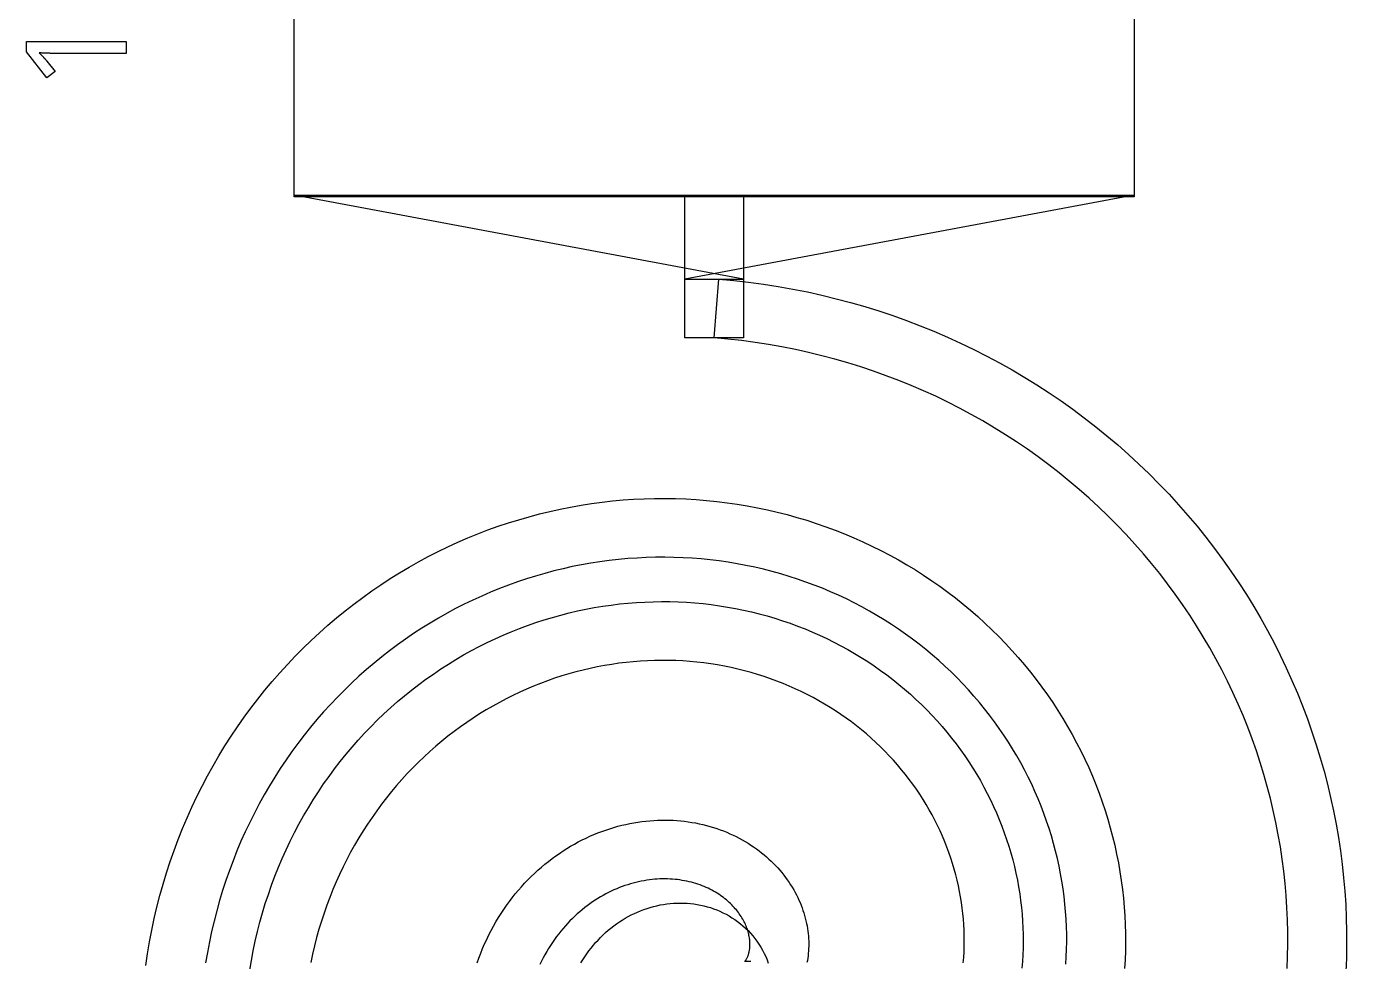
# Model space of a CAD drawing. Extents: x 5 to 45, y 13 to 189.
# Drawn here: x 9.02 to 40.46, y 100.95 to 123.21 of the extents above; entities that cross this region are included whole.
import ezdxf

# ---------------------------------------------------------------- set-up
doc = ezdxf.new("R2010")
doc.units = 0
doc.layers.get('0').update_dxf_attribs({"linetype": 'CONTINUOUS'})

msp = doc.modelspace()

# ---------------------------------------------------------------- linework, layer by layer
at = {"color": 0}
for points in [[(15.4, 169.197), (35.4, 169.197), (35.4, 119.157), (15.4, 119.157), (15.4, 169.197)], [(11.4, 122.855), (11.4, 122.568), (9.76432, 122.568), (9.74832, 122.568), (9.73236, 122.569), (9.70068, 122.569), (9.68485, 122.57), (9.66917, 122.57), (9.65332, 122.57), (9.63764, 122.571), (9.62196, 122.571), (9.60639, 122.572), (9.59056, 122.572), (9.57471, 122.573), (9.55931, 122.573), (9.54389, 122.574), (9.5286, 122.574), (9.51361, 122.575), (9.49875, 122.575), (9.48406, 122.576), (9.46946, 122.576), (9.45503, 122.576), (9.44054, 122.577), (9.42637, 122.578), (9.41265, 122.578), (9.39931, 122.579), (9.38624, 122.579), (9.37358, 122.58), (9.36128, 122.58), (9.34928, 122.581), (9.33763, 122.581), (9.32639, 122.581), (9.33225, 122.576), (9.33778, 122.57), (9.34332, 122.565), (9.34864, 122.56), (9.35374, 122.555), (9.3635, 122.546), (9.3725, 122.537), (9.37679, 122.532), (9.38112, 122.528), (9.38525, 122.524), (9.38943, 122.52), (9.39344, 122.515), (9.39763, 122.511), (9.40169, 122.506), (9.40972, 122.498), (9.41363, 122.493), (9.41749, 122.488), (9.42156, 122.484), (9.42557, 122.48), (9.42958, 122.475), (9.43793, 122.467), (9.44222, 122.462), (9.4465, 122.457), (9.45085, 122.453), (9.4554, 122.448), (9.45985, 122.443), (9.46419, 122.438), (9.46858, 122.433), (9.47331, 122.427), (9.47808, 122.422), (9.48307, 122.416), (9.48817, 122.41), (9.49349, 122.404), (9.49892, 122.398), (9.50456, 122.391), (9.51025, 122.384), (9.70725, 122.143), (9.50711, 121.987), (9.0204, 122.611), (9.0204, 122.855), (11.4, 122.855)], [(15.4, 119.197), (35.4, 119.197), (24.7, 117.197), (26.1, 117.197), (15.4, 119.197)], [(24.7, 119.197), (26.1, 119.197), (26.1, 115.797), (24.7, 115.797), (24.7, 119.197)]]:
    msp.add_lwpolyline(points, close=True, dxfattribs=at)
for points in [[(39.0432, 100.786), (39.0549, 101.073), (39.0604, 101.362), (39.0599, 101.651), (39.0532, 101.94), (39.0404, 102.23), (39.0215, 102.52), (38.9964, 102.81), (38.965, 103.1), (38.9275, 103.39), (38.8839, 103.679), (38.8339, 103.968), (38.7778, 104.257), (38.7156, 104.544), (38.6469, 104.831), (38.5724, 105.117), (38.4914, 105.402), (38.4044, 105.685), (38.3112, 105.968), (38.2119, 106.248), (38.1065, 106.527), (37.995, 106.804), (37.8775, 107.079), (37.754, 107.352), (37.6244, 107.624), (37.489, 107.892), (37.3476, 108.158), (37.2004, 108.422), (37.0475, 108.683), (36.8886, 108.941), (36.7242, 109.196), (36.554, 109.448), (36.3782, 109.697), (36.1969, 109.943), (36.0101, 110.185), (35.8179, 110.424), (35.6204, 110.658), (35.4175, 110.889), (35.2094, 111.117), (34.9964, 111.34), (34.7782, 111.558), (34.555, 111.773), (34.3269, 111.983), (34.094, 112.189), (33.8565, 112.39), (33.6144, 112.586), (33.3676, 112.778), (33.1165, 112.964), (32.8611, 113.146), (32.6015, 113.322), (32.3376, 113.493), (32.0699, 113.659), (31.7982, 113.82), (31.5226, 113.975), (31.2435, 114.124), (30.9607, 114.268), (30.6744, 114.406), (30.3849, 114.538), (30.0921, 114.664), (29.7961, 114.784), (29.4972, 114.898), (29.1956, 115.006), (28.8911, 115.107), (28.584, 115.203), (28.2744, 115.292), (27.9626, 115.374), (27.6486, 115.45), (27.3325, 115.52), (27.0144, 115.583), (26.6946, 115.639), (26.3731, 115.689), (26.05, 115.732), (25.7256, 115.768), (25.4, 115.797), (25.5111, 117.193), (25.8661, 117.161), (26.2199, 117.122), (26.5722, 117.075), (26.9229, 117.021), (27.2718, 116.959), (27.6189, 116.89), (27.9639, 116.814), (28.3067, 116.731), (28.6471, 116.641), (28.985, 116.544), (29.3204, 116.44), (29.6529, 116.329), (29.9824, 116.211), (30.3089, 116.087), (30.6322, 115.955), (30.9522, 115.818), (31.2686, 115.673), (31.5815, 115.522), (31.8907, 115.365), (32.196, 115.202), (32.4972, 115.033), (32.7944, 114.857), (33.0874, 114.676), (33.376, 114.488), (33.6601, 114.295), (33.9396, 114.097), (34.2144, 113.892), (34.4846, 113.683), (34.7497, 113.468), (35.0097, 113.248), (35.2649, 113.023), (35.5146, 112.792), (35.759, 112.557), (35.9982, 112.317), (36.2318, 112.073), (36.4597, 111.824), (36.6821, 111.571), (36.8987, 111.313), (37.1094, 111.052), (37.3143, 110.786), (37.5132, 110.517), (37.706, 110.244), (37.8928, 109.967), (38.0733, 109.687), (38.2476, 109.404), (38.4156, 109.118), (38.5772, 108.828), (38.7325, 108.536), (38.8812, 108.241), (39.0235, 107.943), (39.1592, 107.643), (39.2883, 107.34), (39.4108, 107.036), (39.5267, 106.729), (39.6358, 106.421), (39.7383, 106.11), (39.834, 105.798), (39.9231, 105.485), (40.0051, 105.171), (40.0806, 104.855), (40.1492, 104.538), (40.211, 104.221), (40.2658, 103.903), (40.314, 103.584), (40.3553, 103.265), (40.3899, 102.945), (40.4175, 102.626), (40.4383, 102.306), (40.4525, 101.987), (40.4599, 101.668), (40.4604, 101.349), (40.4543, 101.032), (40.4414, 100.714)], [(11.8635, 100.853), (11.905, 101.135), (11.9525, 101.415), (12.0057, 101.694), (12.0647, 101.972), (12.1294, 102.247), (12.1999, 102.521), (12.276, 102.792), (12.3575, 103.062), (12.4447, 103.328), (12.5372, 103.593), (12.6352, 103.855), (12.7385, 104.114), (12.8471, 104.371), (12.9608, 104.625), (13.0796, 104.876), (13.2034, 105.124), (13.3324, 105.368), (13.4661, 105.61), (13.6046, 105.848), (13.7479, 106.082), (13.8957, 106.313), (14.0482, 106.541), (14.2051, 106.764), (14.3664, 106.984), (14.5319, 107.2), (14.7018, 107.412), (14.8757, 107.62), (15.0536, 107.824), (15.2354, 108.024), (15.421, 108.219), (15.6103, 108.41), (15.8033, 108.596), (15.9997, 108.778), (16.1996, 108.956), (16.4028, 109.129), (16.609, 109.297), (16.8185, 109.46), (17.031, 109.619), (17.2462, 109.773), (17.4643, 109.922), (17.685, 110.066), (17.9082, 110.205), (18.1339, 110.338), (18.3618, 110.467), (18.5921, 110.591), (18.8243, 110.71), (19.0585, 110.823), (19.2946, 110.931), (19.5325, 111.034), (19.7719, 111.132), (20.0129, 111.224), (20.2553, 111.311), (20.4989, 111.393), (20.7438, 111.469), (20.9896, 111.54), (21.2363, 111.606), (21.4839, 111.666), (21.7322, 111.721), (21.981, 111.771), (22.2303, 111.815), (22.48, 111.853), (22.7299, 111.887), (22.9799, 111.915), (23.2299, 111.938), (23.4797, 111.955), (23.7294, 111.967), (23.9787, 111.974), (24.2276, 111.975), (24.4758, 111.971), (24.7235, 111.962), (24.9703, 111.948), (25.2162, 111.928), (25.4611, 111.904), (25.7049, 111.874), (25.9475, 111.839), (26.1887, 111.799), (26.4285, 111.754), (26.6668, 111.704), (26.9035, 111.649), (27.1383, 111.59), (27.3714, 111.525), (27.6025, 111.456), (27.8315, 111.382), (28.0585, 111.303), (28.2832, 111.22), (28.5056, 111.132), (28.7256, 111.04), (28.9431, 110.943), (29.1579, 110.842), (29.3701, 110.736), (29.5796, 110.627), (29.7861, 110.513), (29.9897, 110.395), (30.1904, 110.273), (30.3879, 110.147), (30.5824, 110.017), (30.7735, 109.884), (30.9612, 109.746), (31.1457, 109.606), (31.3267, 109.461), (31.5042, 109.313), (31.6779, 109.162), (31.8482, 109.008), (32.0147, 108.85), (32.1774, 108.689), (32.3362, 108.525), (32.4913, 108.358), (32.6424, 108.188), (32.7894, 108.016), (32.9324, 107.841), (33.0714, 107.663), (33.2061, 107.483), (33.3368, 107.3), (33.4632, 107.115), (33.5854, 106.928), (33.7032, 106.739), (33.8168, 106.548), (33.926, 106.355), (34.0307, 106.16), (34.1311, 105.963), (34.2271, 105.765), (34.3186, 105.566), (34.4056, 105.364), (34.4881, 105.162), (34.566, 104.958), (34.6394, 104.754), (34.7083, 104.548), (34.7728, 104.342), (34.8325, 104.134), (34.8878, 103.926), (34.9385, 103.717), (34.9844, 103.508), (35.026, 103.298), (35.0629, 103.088), (35.0954, 102.878), (35.1232, 102.668), (35.1465, 102.458), (35.1653, 102.248), (35.1796, 102.038), (35.1893, 101.828), (35.1946, 101.619), (35.1954, 101.41), (35.1917, 101.202), (35.1836, 100.994), (35.1713, 100.787)], [(33.7747, 100.886), (33.7854, 101.063), (33.7922, 101.241), (33.7954, 101.42), (33.7947, 101.598), (33.7901, 101.778), (33.7818, 101.958), (33.7696, 102.138), (33.7535, 102.319), (33.7335, 102.499), (33.7094, 102.68), (33.6817, 102.861), (33.6499, 103.041), (33.6142, 103.221), (33.5744, 103.402), (33.5308, 103.581), (33.4832, 103.761), (33.4317, 103.939), (33.3763, 104.118), (33.3168, 104.295), (33.2533, 104.472), (33.1861, 104.647), (33.1149, 104.822), (33.0396, 104.996), (32.9606, 105.169), (32.8776, 105.34), (32.7907, 105.51), (32.7, 105.679), (32.6056, 105.846), (32.5072, 106.011), (32.405, 106.175), (32.2992, 106.337), (32.1896, 106.498), (32.0763, 106.656), (31.9593, 106.813), (31.8386, 106.967), (31.7144, 107.119), (31.5867, 107.269), (31.4554, 107.416), (31.3207, 107.561), (31.1825, 107.704), (31.041, 107.844), (30.8961, 107.981), (30.7479, 108.116), (30.5964, 108.247), (30.4418, 108.376), (30.2842, 108.502), (30.1233, 108.625), (29.9594, 108.745), (29.7928, 108.861), (29.6231, 108.974), (29.4507, 109.084), (29.2754, 109.191), (29.0975, 109.294), (28.9169, 109.393), (28.7339, 109.489), (28.5482, 109.581), (28.3603, 109.67), (28.17, 109.754), (27.9774, 109.835), (27.7826, 109.912), (27.5858, 109.985), (27.3869, 110.054), (27.1861, 110.119), (26.9835, 110.18), (26.779, 110.237), (26.5729, 110.289), (26.3653, 110.337), (26.1561, 110.381), (25.9454, 110.42), (25.7335, 110.455), (25.5203, 110.486), (25.306, 110.512), (25.0907, 110.534), (24.8743, 110.551), (24.6572, 110.564), (24.4392, 110.572), (24.2207, 110.575), (24.0015, 110.574), (23.7818, 110.568), (23.5618, 110.557), (23.3415, 110.542), (23.1211, 110.522), (22.9006, 110.497), (22.6801, 110.468), (22.4599, 110.434), (22.2397, 110.395), (22.02, 110.351), (21.8007, 110.302), (21.5819, 110.249), (21.3639, 110.191), (21.1465, 110.128), (20.93, 110.061), (20.7146, 109.989), (20.5001, 109.912), (20.2868, 109.83), (20.0749, 109.743), (19.8642, 109.652), (19.6551, 109.556), (19.4475, 109.456), (19.2417, 109.351), (19.0376, 109.241), (18.8354, 109.127), (18.6353, 109.008), (18.4372, 108.885), (18.2414, 108.757), (18.0478, 108.625), (17.8567, 108.488), (17.6681, 108.348), (17.4819, 108.202), (17.2986, 108.053), (17.1181, 107.899), (16.9403, 107.742), (16.7657, 107.58), (16.594, 107.414), (16.4256, 107.244), (16.2604, 107.07), (16.0985, 106.892), (15.9401, 106.711), (15.7853, 106.526), (15.634, 106.337), (15.4864, 106.144), (15.3426, 105.948), (15.2028, 105.749), (15.0668, 105.546), (14.9349, 105.34), (14.8071, 105.131), (14.6835, 104.918), (14.564, 104.703), (14.449, 104.484), (14.3383, 104.263), (14.2322, 104.039), (14.1307, 103.812), (14.0336, 103.583), (13.9413, 103.351), (13.8537, 103.117), (13.771, 102.88), (13.6929, 102.641), (13.62, 102.4), (13.5519, 102.157), (13.4889, 101.913), (13.4308, 101.666), (13.378, 101.418), (13.3303, 101.168), (13.2879, 100.916)], [(14.3388, 100.745), (14.3776, 100.977), (14.4212, 101.206), (14.4697, 101.434), (14.5229, 101.661), (14.5808, 101.886), (14.6433, 102.109), (14.7104, 102.33), (14.7821, 102.549), (14.8582, 102.766), (14.9386, 102.981), (15.0236, 103.194), (15.1128, 103.404), (15.2062, 103.612), (15.3039, 103.817), (15.4057, 104.02), (15.5114, 104.22), (15.6212, 104.417), (15.735, 104.612), (15.8525, 104.803), (15.9737, 104.992), (16.0989, 105.177), (16.2275, 105.359), (16.3597, 105.538), (16.4953, 105.714), (16.6343, 105.886), (16.7767, 106.055), (16.9222, 106.221), (17.071, 106.383), (17.2226, 106.541), (17.3774, 106.696), (17.535, 106.847), (17.6954, 106.994), (17.8586, 107.137), (18.0243, 107.277), (18.1925, 107.412), (18.3632, 107.544), (18.5362, 107.672), (18.7115, 107.795), (18.889, 107.915), (19.0686, 108.03), (19.25, 108.141), (19.4335, 108.248), (19.6186, 108.351), (19.8054, 108.45), (19.9939, 108.544), (20.1837, 108.634), (20.3751, 108.72), (20.5676, 108.802), (20.7615, 108.879), (20.9564, 108.951), (21.1524, 109.02), (21.3492, 109.084), (21.5469, 109.143), (21.7453, 109.199), (21.9443, 109.249), (22.1437, 109.296), (22.3438, 109.338), (22.544, 109.376), (22.7446, 109.409), (22.9451, 109.438), (23.1458, 109.462), (23.3465, 109.482), (23.5469, 109.498), (23.7472, 109.509), (23.9472, 109.517), (24.1467, 109.519), (24.3457, 109.518), (24.544, 109.512), (24.7417, 109.502), (24.9385, 109.488), (25.1344, 109.47), (25.3296, 109.447), (25.5235, 109.421), (25.7162, 109.39), (25.9079, 109.355), (26.0982, 109.316), (26.2871, 109.274), (26.4744, 109.227), (26.6603, 109.177), (26.8444, 109.122), (27.0269, 109.064), (27.2076, 109.002), (27.3864, 108.937), (27.5633, 108.867), (27.7382, 108.795), (27.9108, 108.718), (28.0814, 108.638), (28.2499, 108.555), (28.4158, 108.469), (28.5794, 108.379), (28.7407, 108.286), (28.8994, 108.189), (29.0557, 108.09), (29.2092, 107.988), (29.36, 107.882), (29.5082, 107.774), (29.6535, 107.662), (29.796, 107.548), (29.9356, 107.432), (30.0722, 107.312), (30.2058, 107.19), (30.3364, 107.066), (30.4639, 106.939), (30.5882, 106.81), (30.7094, 106.679), (30.8274, 106.545), (30.9421, 106.409), (31.0535, 106.271), (31.1615, 106.132), (31.2662, 105.99), (31.3675, 105.847), (31.4654, 105.702), (31.5597, 105.555), (31.6507, 105.406), (31.7382, 105.257), (31.8221, 105.105), (31.9025, 104.953), (31.9793, 104.799), (32.0525, 104.644), (32.1222, 104.488), (32.1882, 104.331), (32.2507, 104.173), (32.3094, 104.014), (32.3646, 103.855), (32.4161, 103.695), (32.464, 103.534), (32.5083, 103.373), (32.5489, 103.212), (32.5858, 103.05), (32.6192, 102.887), (32.6489, 102.725), (32.675, 102.563), (32.6974, 102.4), (32.7163, 102.238), (32.7315, 102.076), (32.7432, 101.913), (32.7514, 101.752), (32.756, 101.591), (32.7569, 101.43), (32.7546, 101.269), (32.7486, 101.11), (32.7393, 100.951), (32.7265, 100.793)], [(31.3324, 100.921), (31.3426, 101.048), (31.3503, 101.177), (31.355, 101.306), (31.3569, 101.436), (31.3561, 101.566), (31.3524, 101.697), (31.3458, 101.828), (31.3364, 101.96), (31.3239, 102.091), (31.3086, 102.223), (31.2903, 102.356), (31.269, 102.488), (31.2449, 102.621), (31.2176, 102.753), (31.1875, 102.885), (31.1543, 103.017), (31.1181, 103.149), (31.0789, 103.281), (31.0367, 103.412), (30.9914, 103.543), (30.9432, 103.673), (30.8919, 103.802), (30.8376, 103.931), (30.7804, 104.06), (30.7201, 104.187), (30.6569, 104.314), (30.5907, 104.439), (30.5215, 104.564), (30.4493, 104.688), (30.3742, 104.81), (30.2963, 104.931), (30.2153, 105.051), (30.1315, 105.17), (30.0447, 105.287), (29.9553, 105.403), (29.8629, 105.517), (29.7678, 105.63), (29.6699, 105.741), (29.5692, 105.85), (29.4658, 105.957), (29.3599, 106.063), (29.2511, 106.167), (29.1399, 106.268), (29.026, 106.368), (28.9096, 106.465), (28.7907, 106.56), (28.6693, 106.653), (28.5456, 106.743), (28.4194, 106.831), (28.2911, 106.917), (28.1604, 107), (28.0275, 107.081), (27.8924, 107.159), (27.7551, 107.234), (27.6158, 107.307), (27.4746, 107.377), (27.3312, 107.444), (27.1861, 107.508), (27.0392, 107.569), (26.8904, 107.628), (26.7399, 107.683), (26.5876, 107.735), (26.4339, 107.784), (26.2786, 107.83), (26.1218, 107.872), (25.9636, 107.912), (25.8042, 107.948), (25.6433, 107.98), (25.4814, 108.01), (25.3183, 108.036), (25.1542, 108.058), (24.989, 108.077), (24.8231, 108.093), (24.6561, 108.105), (24.4885, 108.113), (24.3201, 108.118), (24.1513, 108.119), (23.9818, 108.117), (23.8119, 108.111), (23.6417, 108.101), (23.4713, 108.088), (23.3004, 108.071), (23.1296, 108.05), (22.9586, 108.025), (22.7878, 107.997), (22.6169, 107.965), (22.4464, 107.929), (22.2761, 107.889), (22.1063, 107.846), (21.9368, 107.799), (21.7678, 107.748), (21.5994, 107.693), (21.4319, 107.635), (21.265, 107.572), (21.099, 107.506), (20.934, 107.437), (20.7701, 107.363), (20.6074, 107.286), (20.4457, 107.205), (20.2854, 107.12), (20.1264, 107.032), (19.9689, 106.94), (19.8129, 106.844), (19.6586, 106.745), (19.506, 106.642), (19.3553, 106.536), (19.2062, 106.426), (19.0593, 106.313), (18.9143, 106.196), (18.7715, 106.076), (18.6308, 105.952), (18.4925, 105.825), (18.3565, 105.695), (18.2229, 105.562), (18.0919, 105.425), (17.9635, 105.285), (17.8376, 105.142), (17.7146, 104.996), (17.5943, 104.847), (17.4769, 104.695), (17.3625, 104.54), (17.2511, 104.382), (17.1428, 104.221), (17.0376, 104.058), (16.9358, 103.892), (16.8372, 103.723), (16.7419, 103.552), (16.65, 103.379), (16.5617, 103.203), (16.4769, 103.024), (16.3957, 102.844), (16.3182, 102.661), (16.2443, 102.476), (16.1743, 102.289), (16.1081, 102.1), (16.0457, 101.909), (15.9872, 101.717), (15.9328, 101.523), (15.8824, 101.327), (15.836, 101.129), (15.7938, 100.93)], [(19.7547, 100.918), (19.7957, 101.033), (19.839, 101.146), (19.8846, 101.258), (19.9325, 101.368), (19.9825, 101.477), (20.0346, 101.584), (20.0889, 101.689), (20.1451, 101.793), (20.2035, 101.895), (20.2636, 101.995), (20.3258, 102.094), (20.3899, 102.191), (20.4557, 102.285), (20.5233, 102.378), (20.5926, 102.469), (20.6636, 102.558), (20.7361, 102.645), (20.8103, 102.73), (20.886, 102.813), (20.9631, 102.894), (21.0415, 102.973), (21.1212, 103.049), (21.2024, 103.124), (21.2847, 103.196), (21.3682, 103.266), (21.4529, 103.334), (21.5386, 103.4), (21.6253, 103.463), (21.7129, 103.524), (21.8015, 103.583), (21.891, 103.64), (21.9811, 103.695), (22.0721, 103.747), (22.1636, 103.797), (22.2558, 103.844), (22.3487, 103.889), (22.4419, 103.932), (22.5357, 103.973), (22.6299, 104.011), (22.7243, 104.047), (22.8192, 104.081), (22.9142, 104.113), (23.0093, 104.142), (23.1046, 104.169), (23.2, 104.193), (23.2954, 104.216), (23.3908, 104.236), (23.4861, 104.254), (23.5812, 104.269), (23.6761, 104.283), (23.7708, 104.294), (23.8653, 104.303), (23.9593, 104.31), (24.0529, 104.314), (24.1463, 104.317), (24.2389, 104.317), (24.3311, 104.316), (24.4228, 104.312), (24.5138, 104.306), (24.604, 104.298), (24.6937, 104.289), (24.7825, 104.277), (24.8706, 104.263), (24.9578, 104.248), (25.044, 104.23), (25.1294, 104.211), (25.2138, 104.19), (25.2972, 104.167), (25.3796, 104.142), (25.4608, 104.116), (25.541, 104.088), (25.62, 104.058), (25.6978, 104.027), (25.7744, 103.994), (25.8499, 103.959), (25.9239, 103.923), (25.9967, 103.886), (26.0681, 103.847), (26.1382, 103.807), (26.2068, 103.765), (26.274, 103.723), (26.3399, 103.678), (26.4043, 103.633), (26.4671, 103.587), (26.5285, 103.539), (26.5883, 103.49), (26.6467, 103.44), (26.7033, 103.389), (26.7585, 103.338), (26.8121, 103.285), (26.864, 103.231), (26.9143, 103.177), (26.9631, 103.122), (27.01, 103.066), (27.0554, 103.009), (27.0992, 102.952), (27.1413, 102.894), (27.1817, 102.835), (27.2203, 102.776), (27.2574, 102.717), (27.2926, 102.657), (27.3263, 102.597), (27.3582, 102.536), (27.3885, 102.475), (27.4171, 102.414), (27.444, 102.352), (27.4692, 102.291), (27.4926, 102.229), (27.5146, 102.168), (27.5347, 102.106), (27.5533, 102.044), (27.5703, 101.982), (27.5854, 101.92), (27.5992, 101.859), (27.6111, 101.797), (27.6215, 101.736), (27.6304, 101.675), (27.6378, 101.615), (27.6435, 101.554), (27.6476, 101.495), (27.6503, 101.435), (27.6515, 101.376), (27.6513, 101.317), (27.6494, 101.259), (27.6463, 101.202), (27.6417, 101.145), (27.6357, 101.088), (27.6283, 101.033), (27.6196, 100.978), (27.6096, 100.923)], [(26.12, 100.947), (26.1238, 100.951), (26.1278, 100.955), (26.1322, 100.96), (26.1368, 100.965), (26.1418, 100.971), (26.1469, 100.978), (26.1522, 100.985), (26.1576, 100.993), (26.1633, 101.002), (26.169, 101.011), (26.1747, 101.021), (26.1806, 101.032), (26.1863, 101.043), (26.1919, 101.055), (26.1976, 101.068), (26.2032, 101.081), (26.2086, 101.095), (26.2138, 101.11), (26.2188, 101.126), (26.2236, 101.142), (26.2281, 101.159), (26.2324, 101.177), (26.2361, 101.195), (26.2397, 101.214), (26.2428, 101.234), (26.2456, 101.254), (26.2478, 101.275), (26.2494, 101.297), (26.2507, 101.319), (26.2514, 101.342), (26.2515, 101.366), (26.2511, 101.39), (26.25, 101.414), (26.2482, 101.439), (26.2457, 101.465), (26.2426, 101.491), (26.2387, 101.518), (26.234, 101.545), (26.2286, 101.573), (26.2225, 101.601), (26.2154, 101.629), (26.2075, 101.658), (26.1988, 101.687), (26.1892, 101.717), (26.1786, 101.746), (26.1672, 101.776), (26.1549, 101.807), (26.1415, 101.837), (26.1272, 101.868), (26.1118, 101.898), (26.0956, 101.929), (26.0783, 101.96), (26.06, 101.992), (26.0406, 102.023), (26.0201, 102.054), (25.9986, 102.085), (25.9761, 102.116), (25.9525, 102.147), (25.9279, 102.178), (25.9021, 102.208), (25.8753, 102.239), (25.8474, 102.269), (25.8183, 102.299), (25.7882, 102.328), (25.7569, 102.358), (25.7246, 102.387), (25.6913, 102.415), (25.6567, 102.443), (25.6211, 102.471), (25.5844, 102.498), (25.5467, 102.525), (25.5079, 102.551), (25.4681, 102.576), (25.4271, 102.601), (25.3851, 102.625), (25.3422, 102.648), (25.2982, 102.671), (25.2531, 102.693), (25.2071, 102.714), (25.1601, 102.734), (25.1121, 102.754), (25.0632, 102.772), (25.0133, 102.789), (24.9626, 102.806), (24.911, 102.821), (24.8583, 102.836), (24.805, 102.849), (24.7508, 102.861), (24.6958, 102.872), (24.64, 102.883), (24.5835, 102.891), (24.5263, 102.899), (24.4682, 102.905), (24.4096, 102.91), (24.3503, 102.914), (24.2903, 102.916), (24.2299, 102.918), (24.1688, 102.917), (24.1071, 102.915), (24.045, 102.912), (23.9825, 102.908), (23.9196, 102.902), (23.8561, 102.894), (23.7924, 102.885), (23.7283, 102.875), (23.664, 102.863), (23.5994, 102.849), (23.5346, 102.834), (23.4697, 102.817), (23.4046, 102.799), (23.3394, 102.779), (23.2742, 102.757), (23.2089, 102.734), (23.1436, 102.709), (23.0785, 102.683), (23.0133, 102.654), (22.9485, 102.624), (22.8838, 102.593), (22.8193, 102.56), (22.755, 102.525), (22.6911, 102.488), (22.6276, 102.45), (22.5644, 102.41), (22.5018, 102.368), (22.4397, 102.324), (22.3781, 102.279), (22.3169, 102.233), (22.2565, 102.184), (22.1968, 102.134), (22.1378, 102.082), (22.0796, 102.028), (22.0221, 101.973), (21.9654, 101.917), (21.9097, 101.858), (21.855, 101.798), (21.8011, 101.736), (21.7483, 101.673), (21.6967, 101.608), (21.6461, 101.542), (21.5967, 101.474), (21.5485, 101.405), (21.5014, 101.334), (21.4557, 101.261), (21.4114, 101.187), (21.3683, 101.112), (21.3267, 101.035), (21.2865, 100.957), (21.2479, 100.878)], [(22.2244, 100.918), (22.2696, 100.991), (22.3165, 101.064), (22.3653, 101.134), (22.4158, 101.203), (22.4679, 101.271), (22.5218, 101.336), (22.5772, 101.4), (22.6342, 101.462), (22.6928, 101.523), (22.7528, 101.582), (22.8143, 101.638), (22.8772, 101.693), (22.9414, 101.746), (23.0069, 101.797), (23.0739, 101.846), (23.1419, 101.892), (23.2111, 101.937), (23.2814, 101.979), (23.3528, 102.02), (23.4253, 102.058), (23.4986, 102.094), (23.5729, 102.127), (23.6481, 102.159), (23.724, 102.188), (23.8007, 102.214), (23.8779, 102.238), (23.956, 102.26), (24.0344, 102.279), (24.1133, 102.296), (24.1928, 102.31), (24.2726, 102.322), (24.3526, 102.331), (24.4329, 102.338), (24.5133, 102.342), (24.5938, 102.343), (24.6743, 102.342), (24.7546, 102.338), (24.8349, 102.331), (24.9149, 102.321), (24.9944, 102.309), (25.0738, 102.294), (25.1525, 102.277), (25.2306, 102.256), (25.3081, 102.233), (25.3847, 102.207), (25.4606, 102.178), (25.5353, 102.147), (25.609, 102.113), (25.6815, 102.076), (25.7528, 102.036), (25.8226, 101.994), (25.8908, 101.949), (25.9576, 101.902), (26.0225, 101.851), (26.0857, 101.799), (26.1468, 101.743), (26.206, 101.686), (26.2628, 101.626), (26.3174, 101.563), (26.3696, 101.499), (26.4193, 101.432), (26.4662, 101.363), (26.5106, 101.292), (26.5521, 101.22), (26.5907, 101.145), (26.6262, 101.069), (26.6586, 100.992), (26.6879, 100.913)], [(26.2756, 100.948), (26.2606, 100.951), (26.2462, 100.953), (26.2325, 100.954), (26.2194, 100.954), (26.2071, 100.954), (26.1954, 100.954), (26.1844, 100.954), (26.1743, 100.953), (26.1647, 100.952), (26.156, 100.951), (26.1479, 100.949), (26.1407, 100.948)]]:
    msp.add_lwpolyline(points, dxfattribs=at)

doc.saveas('drawing.dxf')
